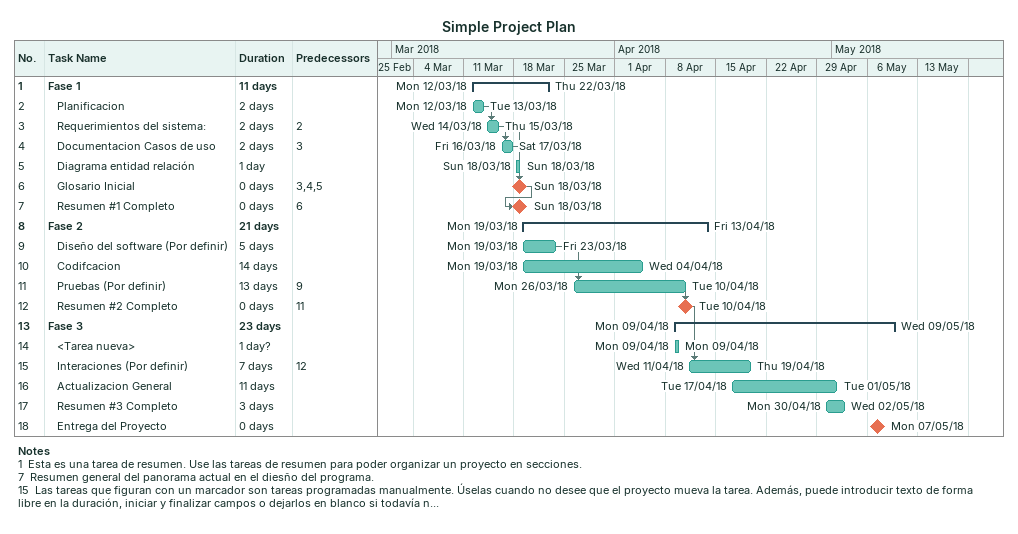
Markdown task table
Simple Project Plan

| ID | Level | Task | Duration | Start | Finish | Predecessors |
|---|---|---|---|---|---|---|
| 1 | 1 | **Fase 1** | 11d | 2018-03-12 | 2018-03-22 |  |
| 2 | 2 | Planificacion | 2d | 2018-03-12 | 2018-03-13 |  |
| 3 | 2 | Requerimientos del sistema: | 2d | 2018-03-14 | 2018-03-15 | 2 |
| 4 | 2 | Documentacion Casos de uso | 2d | 2018-03-16 | 2018-03-17 | 3 |
| 5 | 2 | Diagrama entidad relación | 1d | 2018-03-18 | 2018-03-18 |  |
| 6 | 2 | Glosario Inicial | 0d | 2018-03-18 | 2018-03-18 | 3, 4, 5 |
| 7 | 2 | Resumen #1 Completo | 0d | 2018-03-18 | 2018-03-18 | 6 |
| 8 | 1 | **Fase 2** | 21d | 2018-03-19 | 2018-04-13 |  |
| 9 | 2 | Diseño del software (Por definir) | 5d | 2018-03-19 | 2018-03-23 |  |
| 10 | 2 | Codifcacion | 14d | 2018-03-19 | 2018-04-04 |  |
| 11 | 2 | Pruebas (Por definir) | 13d | 2018-03-26 | 2018-04-10 | 9 |
| 12 | 2 | Resumen #2 Completo | 0d | 2018-04-10 | 2018-04-10 | 11 |
| 13 | 1 | **Fase 3** | 23d | 2018-04-09 | 2018-05-09 |  |
| 14 | 2 | <Tarea nueva> | 1d? | 2018-04-09 | 2018-04-09 |  |
| 15 | 2 | Interaciones (Por definir) | 7d | 2018-04-11 | 2018-04-19 | 12 |
| 16 | 2 | Actualizacion General | 11d | 2018-04-17 | 2018-05-01 |  |
| 17 | 2 | Resumen #3 Completo | 3d | 2018-04-30 | 2018-05-02 |  |
| 18 | 2 | Entrega del Proyecto | 0d | 2018-05-07 | 2018-05-07 |  |

Notes
- 1: Esta es una tarea de resumen. Use las tareas de resumen para poder organizar un proyecto en secciones.
- 7: Resumen general del panorama actual en el diesño del programa.
- 15: Las tareas que figuran con un marcador son tareas programadas manualmente. Úselas cuando no desee que el proyecto mueva la tarea. Además, puede introducir texto de forma libre en la duración, iniciar y finalizar campos o dejarlos en blanco si todavía n...
